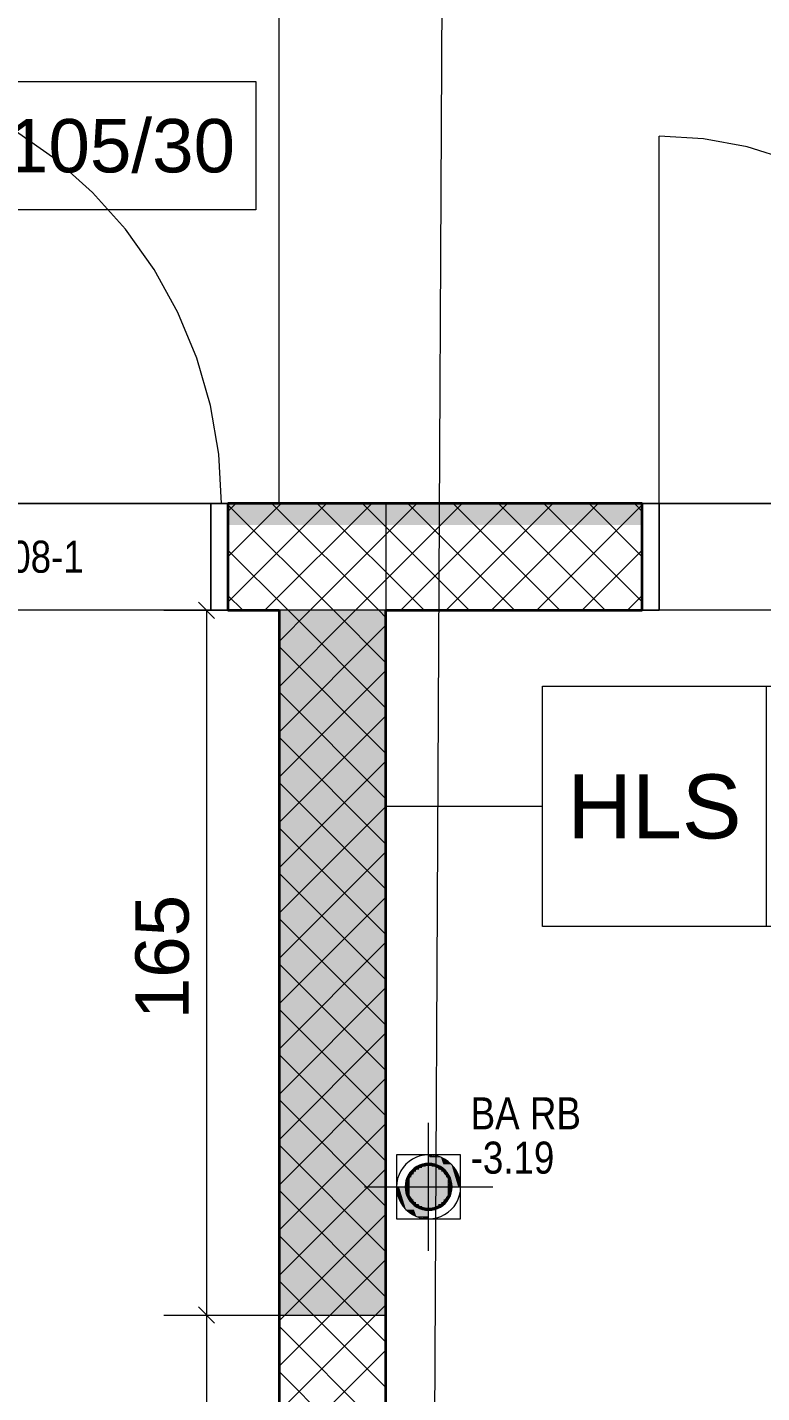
# Model space of a CAD drawing. Extents: x 885 to 2021, y 330 to 1122.
# Drawn here: x 1267.4 to 1301.8, y 592 to 655.9 of the extents above; entities that cross this region are included whole.
import ezdxf
from ezdxf.lldxf.tags import DXFTag

# ---------------------------------------------------------------- set-up
doc = ezdxf.new("R2010")
doc.units = 0
doc.layers.get('0').update_dxf_attribs({"lineweight": 18})
for name, color, linetype, lineweight in [('000 Kataster Abbruch', 7, 'Continuous', 25), ('010 Türen Neu', 7, 'Continuous', 25), ('015 Innenwände Bauteilschraffuren Neu', 7, 'Continuous', 25), ('015 Innenwände Neu', 7, 'Continuous', 25), ('030 Bodenaufbauten Neu', 7, 'Continuous', 25), ('035 Decken Neu', 7, 'Continuous', 25), ('080 Raum Innen Kontur Neu', 7, 'Continuous', 25), ('160 Beschriftungen Ausführung Neu', 7, 'Continuous', 25), ('260 Kennzeichnung Sichtbeton Neu', 7, 'Continuous', 25), ('320 Sanitär Neu', 7, 'Continuous', 25), ('321 Sanitär Bemassung Neu', 7, 'Continuous', 25)]:
    doc.layers.add(name, color=color, linetype=linetype, lineweight=lineweight)
for name, color, linetype, lineweight, true_color in [('A_Durchbruchbeschriftung', 7, 'Continuous', 18, 0x008080), ('A_Mass_Aussparungen', 7, 'Continuous', 18, 0x0080ff), ('A_Wanddurchbruch', 7, 'Continuous', 18, 0x008080)]:
    doc.layers.add(name, color=color, linetype=linetype, lineweight=lineweight, true_color=true_color)
doc.styles.get("Standard").update_dxf_attribs({"font": 'arial.ttf'})
tags = doc.linetypes.add('Strich 2_1mm', pattern=[0.003, 0.002, -0.001]).pattern_tags.tags
tags[6:7] = [DXFTag(74, 4), DXFTag(75, 0), DXFTag(340, '0'), DXFTag(46, 1.0), DXFTag(50, 0.0), DXFTag(44, 0.0), DXFTag(45, 0.0)]
tags[4:5] = [DXFTag(74, 4), DXFTag(75, 0), DXFTag(340, '0'), DXFTag(46, 1.0), DXFTag(50, 0.0), DXFTag(44, 0.0), DXFTag(45, 0.0)]
tags = doc.linetypes.add('Strichpunkt 1.5_0.75_0.75mm', pattern=[0.003, 0.0015, -0.00075, 0, -0.00075]).pattern_tags.tags
tags[10:11] = [DXFTag(74, 4), DXFTag(75, 0), DXFTag(340, '0'), DXFTag(46, 1.0), DXFTag(50, 0.0), DXFTag(44, 0.0), DXFTag(45, 0.0)]
tags[8:9] = [DXFTag(74, 4), DXFTag(75, 0), DXFTag(340, '0'), DXFTag(46, 1.0), DXFTag(50, 0.0), DXFTag(44, 0.0), DXFTag(45, 0.0)]
tags[6:7] = [DXFTag(74, 4), DXFTag(75, 0), DXFTag(340, '0'), DXFTag(46, 1.0), DXFTag(50, 0.0), DXFTag(44, 0.0), DXFTag(45, 0.0)]
tags[4:5] = [DXFTag(74, 4), DXFTag(75, 0), DXFTag(340, '0'), DXFTag(46, 1.0), DXFTag(50, 0.0), DXFTag(44, 0.0), DXFTag(45, 0.0)]
tags = doc.linetypes.add('Strichpunkt 3_1_1mm Achsen', pattern=[0.005, 0.003, -0.001, 0, -0.001]).pattern_tags.tags
tags[10:11] = [DXFTag(74, 4), DXFTag(75, 0), DXFTag(340, '0'), DXFTag(46, 1.0), DXFTag(50, 0.0), DXFTag(44, 0.0), DXFTag(45, 0.0)]
tags[8:9] = [DXFTag(74, 4), DXFTag(75, 0), DXFTag(340, '0'), DXFTag(46, 1.0), DXFTag(50, 0.0), DXFTag(44, 0.0), DXFTag(45, 0.0)]
tags[6:7] = [DXFTag(74, 4), DXFTag(75, 0), DXFTag(340, '0'), DXFTag(46, 1.0), DXFTag(50, 0.0), DXFTag(44, 0.0), DXFTag(45, 0.0)]
tags[4:5] = [DXFTag(74, 4), DXFTag(75, 0), DXFTag(340, '0'), DXFTag(46, 1.0), DXFTag(50, 0.0), DXFTag(44, 0.0), DXFTag(45, 0.0)]
tags = doc.linetypes.add('Unsichtbare Linie', pattern='A,0,[1,5773_032 -1.UG1.shx,S=10,R=0,X=0,Y=0],-10,0', length=10).pattern_tags.tags
tags[14:15] = [DXFTag(74, 4), DXFTag(75, 0), DXFTag(340, '0'), DXFTag(46, 1.0), DXFTag(50, 0.0), DXFTag(44, 0.0), DXFTag(45, 0.0)]
tags[12:13] = [DXFTag(74, 4), DXFTag(75, 0), DXFTag(340, '0'), DXFTag(46, 1.0), DXFTag(50, 0.0), DXFTag(44, 0.0), DXFTag(45, 0.0)]

# ---------------------------------------------------------------- blocks, each defined once
blk = doc.blocks.new('Referenz-A0T8DHYUAL', base_point=(896.585, 372.187))
at = {"layer": '000 Kataster Abbruch', "color": 0, "linetype": 'Strich 2_1mm', "lineweight": 13, "ltscale": 0.002197}
blk.add_line((1286.368, 569.731), (1287.433, 781.248), dxfattribs=at)
at = {"layer": '010 Türen Neu', "color": 0, "linetype": 'Continuous', "lineweight": 13, "ltscale": 0.0169}
for p, q in [((1268.722, 649.709), (1266.838, 651.045)), ((1299.052, 650.677), (1296.978, 650.803)), ((1301.095, 650.303), (1299.052, 650.677)), ((1303.078, 649.685), (1301.095, 650.303)), ((1270.445, 648.169), (1268.722, 649.709)), ((1271.984, 646.447), (1270.445, 648.169)), ((1273.321, 644.563), (1271.984, 646.447)), ((1274.438, 642.541), (1273.321, 644.563)), ((1275.322, 640.407), (1274.438, 642.541)), ((1275.962, 638.187), (1275.322, 640.407)), ((1276.349, 635.909), (1275.962, 638.187)), ((1276.478, 633.603), (1276.349, 635.909))]:
    blk.add_line(p, q, dxfattribs=at)
at = {"layer": '010 Türen Neu', "color": 0, "lineweight": 13}
for p, q in [((1296.978, 633.603), (1296.978, 650.803)), ((1275.978, 628.603), (1275.978, 633.603)), ((1275.978, 633.603), (1276.778, 633.603)), ((1276.778, 633.603), (1276.778, 628.603)), ((1296.178, 633.603), (1296.978, 633.603)), ((1296.178, 628.603), (1296.178, 633.603)), ((1296.978, 633.603), (1296.978, 628.603)), ((1276.778, 628.603), (1275.978, 628.603)), ((1322.578, 628.603), (1296.178, 628.603)), ((1296.978, 628.603), (1296.178, 628.603))]:
    blk.add_line(p, q, dxfattribs=at)
at = {"layer": '010 Türen Neu', "color": 0, "linetype": 'Strichpunkt 3_1_1mm Achsen', "lineweight": 13, "ltscale": 0.0169}
for p, q in [((1276.778, 633.603), (1255.578, 633.603)), ((1276.778, 628.603), (1255.578, 628.603))]:
    blk.add_line(p, q, dxfattribs=at)
at = {"layer": '010 Türen Neu', "color": 0, "lineweight": 35}
for p, q in [((1276.778, 633.603), (1276.778, 628.603)), ((1276.778, 633.603), (1276.778, 628.603)), ((1296.178, 628.603), (1296.178, 633.603)), ((1296.178, 628.603), (1296.178, 633.603))]:
    blk.add_line(p, q, dxfattribs=at)
at = {"layer": '010 Türen Neu', "color": 0, "linetype": 'Strichpunkt 1.5_0.75_0.75mm', "lineweight": 13, "ltscale": 0.0169}
blk.add_line((1322.578, 633.603), (1296.178, 633.603), dxfattribs=at)
at = {"layer": '015 Innenwände Bauteilschraffuren Neu', "color": 0, "linetype": 'Continuous', "lineweight": 0, "ltscale": 0.0169}
for p, q in [((1276.778, 633.232), (1277.149, 633.603)), ((1276.778, 631.111), (1279.27, 633.603)), ((1276.778, 628.99), (1281.392, 633.603)), ((1281.719, 628.603), (1276.778, 633.543)), ((1278.513, 628.603), (1283.513, 633.603)), ((1283.84, 628.603), (1278.84, 633.603)), ((1280.634, 628.603), (1285.634, 633.603)), ((1285.962, 628.603), (1280.962, 633.603)), ((1282.756, 628.603), (1287.756, 633.603)), ((1288.083, 628.603), (1283.083, 633.603)), ((1284.877, 628.603), (1289.877, 633.603)), ((1290.204, 628.603), (1285.204, 633.603)), ((1286.998, 628.603), (1291.998, 633.603)), ((1292.326, 628.603), (1287.326, 633.603)), ((1289.12, 628.603), (1294.12, 633.603)), ((1294.447, 628.603), (1289.447, 633.603)), ((1291.241, 628.603), (1296.178, 633.54)), ((1296.178, 628.993), (1291.568, 633.603)), ((1296.178, 631.114), (1293.69, 633.603)), ((1296.178, 633.235), (1295.811, 633.603)), ((1279.598, 628.603), (1276.778, 631.422)), ((1293.362, 628.603), (1296.178, 631.419)), ((1277.476, 628.603), (1276.778, 629.301)), ((1295.483, 628.603), (1296.178, 629.298)), ((1279.178, 627.147), (1280.634, 628.603)), ((1279.178, 625.026), (1282.756, 628.603)), ((1284.178, 624.022), (1279.598, 628.603)), ((1284.178, 626.143), (1281.719, 628.603)), ((1284.178, 628.265), (1283.84, 628.603)), ((1279.178, 622.904), (1284.178, 627.904)), ((1284.178, 621.901), (1279.178, 626.901)), ((1279.178, 620.783), (1284.178, 625.783)), ((1284.178, 619.779), (1279.178, 624.779)), ((1279.178, 618.662), (1284.178, 623.662)), ((1284.178, 617.658), (1279.178, 622.658)), ((1279.178, 616.54), (1284.178, 621.54)), ((1284.178, 615.537), (1279.178, 620.537)), ((1279.178, 614.419), (1284.178, 619.419)), ((1284.178, 613.415), (1279.178, 618.415)), ((1279.178, 612.298), (1284.178, 617.298)), ((1284.178, 611.294), (1279.178, 616.294)), ((1279.178, 610.176), (1284.178, 615.176)), ((1284.178, 609.173), (1279.178, 614.173)), ((1279.178, 608.055), (1284.178, 613.055)), ((1284.178, 607.051), (1279.178, 612.051)), ((1279.178, 605.934), (1284.178, 610.934)), ((1284.178, 604.93), (1279.178, 609.93)), ((1279.178, 603.812), (1284.178, 608.812)), ((1284.178, 602.809), (1279.178, 607.809)), ((1279.178, 601.691), (1284.178, 606.691)), ((1284.178, 600.688), (1279.178, 605.688)), ((1279.178, 599.57), (1284.178, 604.57)), ((1284.178, 598.566), (1279.178, 603.566)), ((1279.178, 597.448), (1284.178, 602.448)), ((1284.178, 596.445), (1279.178, 601.445)), ((1279.178, 595.327), (1284.178, 600.327)), ((1284.178, 594.324), (1279.178, 599.324)), ((1279.178, 593.206), (1284.178, 598.206)), ((1284.178, 592.202), (1279.178, 597.202)), ((1279.178, 591.084), (1284.178, 596.084)), ((1284.178, 590.081), (1279.178, 595.081)), ((1279.178, 588.963), (1284.178, 593.963)), ((1284.178, 587.96), (1279.178, 592.96))]:
    blk.add_line(p, q, dxfattribs=at)
at = {"layer": '015 Innenwände Neu', "color": 0, "lineweight": 35}
for p, q in [((1296.178, 633.603), (1276.778, 633.603)), ((1276.778, 633.603), (1276.778, 628.603)), ((1296.178, 628.603), (1296.178, 633.603)), ((1276.778, 628.603), (1279.178, 628.603)), ((1279.178, 628.603), (1279.178, 481.603)), ((1284.178, 628.603), (1296.178, 628.603)), ((1284.178, 481.603), (1284.178, 628.603))]:
    blk.add_line(p, q, dxfattribs=at)
at = {"layer": '030 Bodenaufbauten Neu', "color": 0, "linetype": 'Continuous', "lineweight": 13, "ltscale": 0.0169}
for p, q in [((1249.178, 633.603), (1296.978, 633.603)), ((1296.978, 633.603), (1382.378, 633.603))]:
    blk.add_line(p, q, dxfattribs=at)
at = {"layer": '030 Bodenaufbauten Neu', "color": 0, "linetype": 'Unsichtbare Linie', "lineweight": 13, "ltscale": 0.002197}
for p, q in [((1256.378, 633.603), (1275.978, 633.603)), ((1275.978, 633.603), (1275.978, 628.603)), ((1296.978, 628.603), (1296.978, 633.603)), ((1296.978, 633.603), (1321.778, 633.603)), ((1275.978, 628.603), (1279.178, 628.603)), ((1279.178, 628.603), (1279.178, 481.603)), ((1284.178, 481.603), (1284.178, 628.603)), ((1284.178, 628.603), (1296.978, 628.603))]:
    blk.add_line(p, q, dxfattribs=at)
at = {"layer": '035 Decken Neu', "color": 0, "linetype": 'Strichpunkt 3_1_1mm Achsen', "lineweight": 13, "ltscale": 0.002197}
for p, q in [((1279.178, 633.603), (1279.178, 684.603)), ((1382.378, 633.603), (1279.178, 633.603))]:
    blk.add_line(p, q, dxfattribs=at)
at = {"layer": '035 Decken Neu', "color": 0, "linetype": 'Strich 2_1mm', "lineweight": 13, "ltscale": 0.002197}
for p, q in [((1249.178, 633.603), (1284.178, 633.603)), ((1249.178, 633.603), (1284.178, 633.603)), ((1249.178, 633.603), (1284.178, 633.603)), ((1284.178, 633.603), (1284.178, 586.403)), ((1284.178, 633.603), (1284.178, 586.403)), ((1284.178, 633.603), (1284.178, 586.403))]:
    blk.add_line(p, q, dxfattribs=at)
at = {"layer": '080 Raum Innen Kontur Neu', "color": 0, "linetype": 'Continuous', "lineweight": 13, "ltscale": 0.0169}
for p, q in [((1249.178, 633.603), (1382.378, 633.603)), ((1279.178, 628.603), (1253.178, 628.603)), ((1279.178, 548.603), (1279.178, 628.603)), ((1284.178, 628.603), (1284.178, 481.603)), ((1382.378, 628.603), (1284.178, 628.603))]:
    blk.add_line(p, q, dxfattribs=at)
at = {"layer": '260 Kennzeichnung Sichtbeton Neu', "color": 0, "linetype": 'Continuous', "lineweight": 0, "ltscale": 0.0169}
for points in [[(1276.778, 632.603), (1296.154, 632.603), (1276.778, 633.603)], [(1296.154, 632.603), (1296.154, 633.603), (1276.778, 633.603)]]:
    blk.add_solid(points, dxfattribs=at)
at = {"layer": '320 Sanitär Neu', "color": 0, "lineweight": 13}
for p, q in [((1284.678, 603.103), (1284.678, 600.103)), ((1287.678, 603.103), (1284.678, 603.103)), ((1287.678, 600.103), (1287.678, 603.103)), ((1285.312, 602.103), (1285.199, 602.103)), ((1285.312, 601.103), (1285.199, 601.103)), ((1284.678, 600.103), (1287.678, 600.103))]:
    blk.add_line(p, q, dxfattribs=at)
at = {"layer": '320 Sanitär Neu', "color": 0, "linetype": 'Continuous', "lineweight": 13, "ltscale": 0.0169}
for p, q in [((1285.401, 602.381), (1285.306, 602.272)), ((1285.471, 602.31), (1285.385, 602.212)), ((1285.509, 602.475), (1285.401, 602.381)), ((1285.57, 602.396), (1285.471, 602.31)), ((1285.628, 602.555), (1285.509, 602.475)), ((1285.678, 602.469), (1285.57, 602.396)), ((1285.757, 602.619), (1285.628, 602.555)), ((1285.796, 602.527), (1285.678, 602.469)), ((1285.894, 602.665), (1285.757, 602.619)), ((1285.92, 602.569), (1285.796, 602.527)), ((1286.035, 602.693), (1285.894, 602.665)), ((1286.048, 602.594), (1285.92, 602.569)), ((1286.178, 602.703), (1286.035, 602.693)), ((1286.178, 602.603), (1286.048, 602.594)), ((1286.322, 602.693), (1286.178, 602.703)), ((1286.309, 602.594), (1286.178, 602.603)), ((1286.437, 602.569), (1286.309, 602.594)), ((1286.463, 602.665), (1286.322, 602.693)), ((1286.561, 602.527), (1286.437, 602.569)), ((1286.599, 602.619), (1286.463, 602.665)), ((1286.678, 602.469), (1286.561, 602.527)), ((1286.728, 602.555), (1286.599, 602.619)), ((1286.787, 602.396), (1286.678, 602.469)), ((1286.848, 602.475), (1286.728, 602.555)), ((1286.885, 602.31), (1286.787, 602.396)), ((1286.956, 602.381), (1286.848, 602.475)), ((1286.972, 602.212), (1286.885, 602.31)), ((1287.051, 602.272), (1286.956, 602.381)), ((1285.088, 601.746), (1285.078, 601.603)), ((1285.116, 601.887), (1285.088, 601.746)), ((1285.162, 602.024), (1285.116, 601.887)), ((1285.226, 602.153), (1285.162, 602.024)), ((1285.187, 601.733), (1285.178, 601.603)), ((1285.212, 601.862), (1285.187, 601.733)), ((1285.255, 601.985), (1285.212, 601.862)), ((1285.306, 602.272), (1285.226, 602.153)), ((1285.312, 602.103), (1285.255, 601.985)), ((1285.385, 602.212), (1285.312, 602.103)), ((1287.044, 602.103), (1286.972, 602.212)), ((1287.102, 601.985), (1287.044, 602.103)), ((1287.131, 602.153), (1287.051, 602.272)), ((1287.144, 601.862), (1287.102, 601.985)), ((1287.195, 602.024), (1287.131, 602.153)), ((1287.17, 601.733), (1287.144, 601.862)), ((1287.178, 601.603), (1287.17, 601.733)), ((1287.241, 601.887), (1287.195, 602.024)), ((1287.269, 601.746), (1287.241, 601.887)), ((1287.278, 601.603), (1287.269, 601.746)), ((1285.078, 601.603), (1285.088, 601.459)), ((1285.088, 601.459), (1285.116, 601.318)), ((1285.116, 601.318), (1285.162, 601.182)), ((1285.162, 601.182), (1285.226, 601.053)), ((1285.178, 601.603), (1285.187, 601.472)), ((1285.187, 601.472), (1285.212, 601.344)), ((1285.212, 601.344), (1285.255, 601.22)), ((1285.226, 601.053), (1285.306, 600.933)), ((1285.255, 601.22), (1285.312, 601.103)), ((1285.312, 601.103), (1285.385, 600.994)), ((1286.972, 600.994), (1287.044, 601.103)), ((1287.044, 601.103), (1287.102, 601.22)), ((1287.051, 600.933), (1287.131, 601.053)), ((1287.102, 601.22), (1287.144, 601.344)), ((1287.131, 601.053), (1287.195, 601.182)), ((1287.144, 601.344), (1287.17, 601.472)), ((1287.17, 601.472), (1287.178, 601.603)), ((1287.195, 601.182), (1287.241, 601.318)), ((1287.241, 601.318), (1287.269, 601.459)), ((1287.269, 601.459), (1287.278, 601.603)), ((1285.306, 600.933), (1285.401, 600.825)), ((1285.385, 600.994), (1285.471, 600.896)), ((1285.401, 600.825), (1285.509, 600.73)), ((1285.471, 600.896), (1285.57, 600.809)), ((1285.509, 600.73), (1285.628, 600.65)), ((1285.57, 600.809), (1285.678, 600.737)), ((1285.628, 600.65), (1285.757, 600.587)), ((1285.678, 600.737), (1285.796, 600.679)), ((1285.757, 600.587), (1285.894, 600.54)), ((1285.796, 600.679), (1285.92, 600.637)), ((1285.894, 600.54), (1286.035, 600.512)), ((1285.92, 600.637), (1286.048, 600.611)), ((1286.035, 600.512), (1286.178, 600.503)), ((1286.048, 600.611), (1286.178, 600.603)), ((1286.178, 600.603), (1286.309, 600.611)), ((1286.178, 600.503), (1286.322, 600.512)), ((1286.309, 600.611), (1286.437, 600.637)), ((1286.322, 600.512), (1286.463, 600.54)), ((1286.437, 600.637), (1286.561, 600.679)), ((1286.463, 600.54), (1286.599, 600.587)), ((1286.561, 600.679), (1286.678, 600.737)), ((1286.599, 600.587), (1286.728, 600.65)), ((1286.678, 600.737), (1286.787, 600.809)), ((1286.728, 600.65), (1286.848, 600.73)), ((1286.787, 600.809), (1286.885, 600.896)), ((1286.848, 600.73), (1286.956, 600.825)), ((1286.885, 600.896), (1286.972, 600.994)), ((1286.956, 600.825), (1287.051, 600.933))]:
    blk.add_line(p, q, dxfattribs=at)
at = {"layer": '320 Sanitär Neu', "color": 0, "linetype": 'Continuous', "lineweight": 0, "ltscale": 0.0169}
for points in [[(1285.369, 602.249), (1285.288, 602.249), (1285.369, 602.344)], [(1285.401, 602.344), (1285.369, 602.344), (1285.401, 602.381)], [(1285.401, 602.227), (1285.369, 602.227), (1285.369, 602.344)], [(1285.401, 602.227), (1285.401, 602.344), (1285.369, 602.344)], [(1285.471, 602.191), (1285.369, 602.191), (1285.471, 602.31)], [(1285.471, 602.381), (1285.401, 602.381), (1285.471, 602.441)], [(1285.471, 602.31), (1285.401, 602.31), (1285.401, 602.381)], [(1285.471, 602.31), (1285.471, 602.381), (1285.401, 602.381)], [(1285.401, 602.227), (1285.471, 602.31), (1285.401, 602.31)], [(1285.532, 602.441), (1285.471, 602.441), (1285.532, 602.493)], [(1285.532, 602.362), (1285.471, 602.362), (1285.471, 602.441)], [(1285.532, 602.362), (1285.532, 602.441), (1285.471, 602.441)], [(1285.591, 602.31), (1285.471, 602.31), (1285.591, 602.412)], [(1285.471, 602.31), (1285.532, 602.362), (1285.471, 602.362)], [(1285.583, 600.896), (1285.471, 600.896), (1285.471, 602.31)], [(1285.591, 600.794), (1285.591, 602.31), (1285.471, 602.31)], [(1285.591, 602.493), (1285.532, 602.493), (1285.591, 602.529)], [(1285.591, 602.412), (1285.532, 602.412), (1285.532, 602.493)], [(1285.591, 602.412), (1285.591, 602.493), (1285.532, 602.493)], [(1285.532, 602.362), (1285.591, 602.412), (1285.532, 602.412)], [(1285.679, 602.529), (1285.591, 602.529), (1285.679, 602.583)], [(1285.679, 602.466), (1285.591, 602.466), (1285.591, 602.529)], [(1285.679, 602.466), (1285.679, 602.529), (1285.591, 602.529)], [(1285.724, 602.412), (1285.591, 602.412), (1285.724, 602.494)], [(1285.591, 602.412), (1285.679, 602.466), (1285.591, 602.466)], [(1285.718, 600.794), (1285.591, 600.794), (1285.591, 602.412)], [(1285.724, 600.712), (1285.724, 602.412), (1285.591, 602.412)], [(1285.724, 602.583), (1285.679, 602.583), (1285.724, 602.602)], [(1285.724, 602.494), (1285.679, 602.494), (1285.679, 602.583)], [(1285.724, 602.494), (1285.724, 602.583), (1285.679, 602.583)], [(1285.679, 602.466), (1285.724, 602.494), (1285.679, 602.494)], [(1285.838, 602.602), (1285.724, 602.602), (1285.838, 602.649)], [(1285.838, 602.541), (1285.724, 602.541), (1285.724, 602.602)], [(1285.838, 602.541), (1285.838, 602.602), (1285.724, 602.602)], [(1285.869, 602.494), (1285.724, 602.494), (1285.869, 602.554)], [(1285.724, 602.494), (1285.838, 602.541), (1285.724, 602.541)], [(1285.865, 600.712), (1285.724, 600.712), (1285.724, 602.494)], [(1285.869, 600.652), (1285.869, 602.494), (1285.724, 602.494)], [(1285.869, 602.649), (1285.838, 602.649), (1285.869, 602.656)], [(1285.869, 602.554), (1285.838, 602.554), (1285.838, 602.649)], [(1285.869, 602.554), (1285.869, 602.649), (1285.838, 602.649)], [(1285.838, 602.541), (1285.869, 602.554), (1285.838, 602.554)], [(1286.006, 602.656), (1285.869, 602.656), (1286.006, 602.689)], [(1286.006, 602.587), (1285.869, 602.587), (1285.869, 602.656)], [(1286.006, 602.587), (1286.006, 602.656), (1285.869, 602.656)], [(1286.022, 602.554), (1285.869, 602.554), (1286.022, 602.59)], [(1285.869, 602.554), (1286.006, 602.587), (1285.869, 602.587)], [(1286.019, 600.652), (1285.869, 600.652), (1285.869, 602.554)], [(1286.022, 600.615), (1286.022, 602.554), (1285.869, 602.554)], [(1286.022, 602.689), (1286.006, 602.689), (1286.022, 602.69)], [(1286.022, 602.59), (1286.006, 602.59), (1286.006, 602.689)], [(1286.022, 602.59), (1286.022, 602.689), (1286.006, 602.689)], [(1286.006, 602.587), (1286.022, 602.59), (1286.006, 602.59)], [(1286.178, 602.69), (1286.022, 602.69), (1286.178, 602.703)], [(1286.178, 602.603), (1286.022, 602.603), (1286.022, 602.69)], [(1286.178, 602.603), (1286.178, 602.69), (1286.022, 602.69)], [(1286.022, 602.59), (1286.178, 602.603), (1286.022, 602.603)], [(1286.178, 602.59), (1286.022, 602.59), (1286.178, 602.603)], [(1286.177, 600.615), (1286.022, 600.615), (1286.022, 602.59)], [(1286.178, 600.603), (1286.178, 602.59), (1286.022, 602.59)], [(1286.318, 602.603), (1286.178, 602.603), (1286.178, 602.703)], [(1286.335, 602.69), (1286.196, 602.69), (1286.178, 602.703)], [(1286.335, 602.59), (1286.318, 602.603), (1286.178, 602.603)], [(1286.335, 600.615), (1286.178, 600.615), (1286.178, 602.603)], [(1286.335, 602.59), (1286.179, 602.59), (1286.178, 602.603)], [(1286.335, 600.615), (1286.335, 602.59), (1286.179, 602.59)], [(1286.335, 602.59), (1286.335, 602.69), (1286.196, 602.69)], [(1286.35, 602.59), (1286.335, 602.59), (1286.335, 602.69)], [(1286.35, 602.689), (1286.335, 602.689), (1286.335, 602.69)], [(1286.35, 602.587), (1286.35, 602.689), (1286.335, 602.689)], [(1286.35, 602.587), (1286.35, 602.59), (1286.335, 602.59)], [(1286.487, 600.652), (1286.335, 600.652), (1286.335, 602.59)], [(1286.487, 602.554), (1286.338, 602.554), (1286.335, 602.59)], [(1286.487, 600.652), (1286.487, 602.554), (1286.338, 602.554)], [(1286.454, 602.587), (1286.35, 602.587), (1286.35, 602.689)], [(1286.487, 602.656), (1286.384, 602.656), (1286.35, 602.689)], [(1286.487, 602.554), (1286.454, 602.587), (1286.35, 602.587)], [(1286.487, 602.554), (1286.487, 602.656), (1286.384, 602.656)], [(1286.515, 602.554), (1286.487, 602.554), (1286.487, 602.656)], [(1286.518, 602.649), (1286.489, 602.649), (1286.487, 602.656)], [(1286.518, 602.541), (1286.515, 602.554), (1286.487, 602.554)], [(1286.632, 600.712), (1286.487, 600.712), (1286.487, 602.554)], [(1286.632, 602.494), (1286.492, 602.494), (1286.487, 602.554)], [(1286.518, 602.541), (1286.518, 602.649), (1286.489, 602.649)], [(1286.632, 600.712), (1286.632, 602.494), (1286.492, 602.494)], [(1286.598, 602.541), (1286.518, 602.541), (1286.518, 602.649)], [(1286.632, 602.602), (1286.553, 602.602), (1286.518, 602.649)], [(1286.632, 602.494), (1286.598, 602.541), (1286.518, 602.541)], [(1286.632, 602.494), (1286.632, 602.602), (1286.553, 602.602)], [(1286.668, 602.494), (1286.632, 602.494), (1286.632, 602.602)], [(1286.678, 602.583), (1286.639, 602.583), (1286.632, 602.602)], [(1286.678, 602.466), (1286.668, 602.494), (1286.632, 602.494)], [(1286.766, 600.794), (1286.632, 600.794), (1286.632, 602.494)], [(1286.766, 602.412), (1286.639, 602.412), (1286.632, 602.494)], [(1286.678, 602.466), (1286.678, 602.583), (1286.639, 602.583)], [(1286.766, 600.794), (1286.766, 602.412), (1286.639, 602.412)], [(1286.738, 602.466), (1286.678, 602.466), (1286.678, 602.583)], [(1286.766, 602.529), (1286.706, 602.529), (1286.678, 602.583)], [(1286.766, 602.412), (1286.738, 602.466), (1286.678, 602.466)], [(1286.766, 602.412), (1286.766, 602.529), (1286.706, 602.529)], [(1286.807, 602.412), (1286.766, 602.412), (1286.766, 602.529)], [(1286.825, 602.493), (1286.779, 602.493), (1286.766, 602.529)], [(1286.825, 602.362), (1286.807, 602.412), (1286.766, 602.412)], [(1286.885, 600.896), (1286.766, 600.896), (1286.766, 602.412)], [(1286.885, 602.31), (1286.774, 602.31), (1286.766, 602.412)], [(1286.885, 600.896), (1286.885, 602.31), (1286.774, 602.31)], [(1286.825, 602.362), (1286.825, 602.493), (1286.779, 602.493)], [(1286.868, 602.362), (1286.825, 602.362), (1286.825, 602.493)], [(1286.885, 602.441), (1286.842, 602.441), (1286.825, 602.493)], [(1286.885, 602.31), (1286.868, 602.362), (1286.825, 602.362)], [(1286.885, 602.31), (1286.885, 602.441), (1286.842, 602.441)], [(1286.929, 602.31), (1286.885, 602.31), (1286.885, 602.441)], [(1286.956, 602.381), (1286.905, 602.381), (1286.885, 602.441)], [(1286.956, 602.227), (1286.929, 602.31), (1286.885, 602.31)], [(1286.987, 601.015), (1286.885, 601.015), (1286.885, 602.31)], [(1286.987, 602.191), (1286.895, 602.191), (1286.885, 602.31)], [(1286.956, 602.227), (1286.956, 602.381), (1286.905, 602.381)], [(1286.981, 602.227), (1286.956, 602.227), (1286.956, 602.381)], [(1286.987, 602.344), (1286.962, 602.344), (1286.956, 602.381)], [(1286.987, 602.191), (1286.987, 602.344), (1286.962, 602.344)], [(1287.031, 602.191), (1286.987, 602.191), (1286.987, 602.344)], [(1287.068, 602.249), (1287.014, 602.249), (1286.987, 602.344)], [(1285.092, 601.603), (1285.078, 601.603), (1285.092, 601.775)], [(1285.092, 601.603), (1285.078, 601.603), (1285.092, 601.775)], [(1285.132, 601.775), (1285.092, 601.775), (1285.132, 601.943)], [(1285.132, 601.775), (1285.092, 601.775), (1285.132, 601.943)], [(1285.119, 601.431), (1285.092, 601.431), (1285.092, 601.775)], [(1285.132, 601.263), (1285.132, 601.775), (1285.092, 601.775)], [(1285.119, 601.43), (1285.092, 601.43), (1285.092, 601.775)], [(1285.132, 601.262), (1285.132, 601.775), (1285.092, 601.775)], [(1285.181, 601.943), (1285.132, 601.943), (1285.181, 602.061)], [(1285.178, 601.943), (1285.132, 601.943), (1285.178, 602.054)], [(1285.172, 601.263), (1285.132, 601.263), (1285.132, 601.943)], [(1285.178, 601.151), (1285.178, 601.943), (1285.132, 601.943)], [(1285.174, 601.262), (1285.132, 601.262), (1285.132, 601.943)], [(1285.181, 601.678), (1285.181, 601.943), (1285.132, 601.943)], [(1285.181, 601.528), (1285.158, 601.528), (1285.132, 601.943)], [(1285.181, 601.678), (1285.164, 601.678), (1285.132, 601.943)], [(1285.181, 601.528), (1285.181, 601.678), (1285.164, 601.678)], [(1285.191, 602.054), (1285.178, 602.054), (1285.191, 602.084)], [(1285.191, 601.759), (1285.178, 601.759), (1285.178, 602.054)], [(1285.191, 601.759), (1285.191, 602.054), (1285.178, 602.054)], [(1285.178, 601.603), (1285.191, 601.759), (1285.178, 601.759)], [(1285.191, 601.603), (1285.178, 601.603), (1285.191, 601.759)], [(1285.199, 602.061), (1285.181, 602.061), (1285.199, 602.103)], [(1285.199, 601.793), (1285.181, 601.793), (1285.181, 602.061)], [(1285.199, 601.793), (1285.199, 602.061), (1285.181, 602.061)], [(1285.181, 601.678), (1285.199, 601.793), (1285.181, 601.793)], [(1285.198, 602.084), (1285.191, 602.084), (1285.198, 602.102)], [(1285.198, 601.791), (1285.191, 601.791), (1285.191, 602.084)], [(1285.198, 601.791), (1285.198, 602.084), (1285.191, 602.084)], [(1285.227, 601.759), (1285.191, 601.759), (1285.227, 601.912)], [(1285.191, 601.759), (1285.198, 601.791), (1285.191, 601.791)], [(1285.215, 601.446), (1285.191, 601.446), (1285.191, 601.759)], [(1285.227, 601.294), (1285.227, 601.759), (1285.191, 601.759)], [(1285.227, 602.102), (1285.198, 602.102), (1285.227, 602.15)], [(1285.227, 601.912), (1285.198, 601.912), (1285.198, 602.102)], [(1285.227, 601.912), (1285.227, 602.102), (1285.198, 602.102)], [(1285.198, 601.791), (1285.227, 601.912), (1285.198, 601.912)], [(1285.203, 601.825), (1285.199, 601.825), (1285.199, 602.103)], [(1285.203, 601.825), (1285.203, 602.103), (1285.199, 602.103)], [(1285.199, 601.793), (1285.203, 601.825), (1285.199, 601.825)], [(1285.248, 601.968), (1285.203, 601.968), (1285.203, 602.103)], [(1285.248, 601.968), (1285.248, 602.103), (1285.203, 602.103)], [(1285.203, 601.825), (1285.248, 601.968), (1285.203, 601.968)], [(1285.287, 602.15), (1285.227, 602.15), (1285.287, 602.248)], [(1285.287, 602.057), (1285.227, 602.057), (1285.227, 602.15)], [(1285.287, 602.057), (1285.287, 602.15), (1285.227, 602.15)], [(1285.227, 601.912), (1285.287, 602.057), (1285.227, 602.057)], [(1285.287, 601.912), (1285.227, 601.912), (1285.287, 602.057)], [(1285.276, 601.294), (1285.227, 601.294), (1285.227, 601.912)], [(1285.287, 601.149), (1285.287, 601.912), (1285.227, 601.912)], [(1285.248, 601.968), (1285.312, 602.103), (1285.248, 602.103)], [(1285.288, 602.248), (1285.287, 602.248), (1285.288, 602.249)], [(1285.288, 602.059), (1285.287, 602.059), (1285.287, 602.248)], [(1285.288, 602.059), (1285.288, 602.248), (1285.287, 602.248)], [(1285.369, 602.057), (1285.287, 602.057), (1285.369, 602.191)], [(1285.287, 602.057), (1285.288, 602.059), (1285.287, 602.059)], [(1285.359, 601.149), (1285.287, 601.149), (1285.287, 602.057)], [(1285.369, 601.015), (1285.369, 602.057), (1285.287, 602.057)], [(1285.369, 602.191), (1285.288, 602.191), (1285.288, 602.249)], [(1285.369, 602.191), (1285.369, 602.249), (1285.288, 602.249)], [(1285.288, 602.059), (1285.369, 602.191), (1285.288, 602.191)], [(1285.369, 602.191), (1285.401, 602.227), (1285.369, 602.227)], [(1285.462, 601.015), (1285.369, 601.015), (1285.369, 602.191)], [(1285.471, 600.896), (1285.471, 602.191), (1285.369, 602.191)], [(1286.987, 601.015), (1286.987, 602.191), (1286.895, 602.191)], [(1286.987, 602.191), (1286.981, 602.227), (1286.956, 602.227)], [(1287.068, 602.059), (1287.031, 602.191), (1286.987, 602.191)], [(1287.069, 601.149), (1286.987, 601.149), (1286.987, 602.191)], [(1287.069, 602.057), (1286.998, 602.057), (1286.987, 602.191)], [(1287.069, 601.149), (1287.069, 602.057), (1286.998, 602.057)], [(1287.068, 602.059), (1287.068, 602.249), (1287.014, 602.249)], [(1287.069, 602.059), (1287.068, 602.059), (1287.068, 602.249)], [(1287.069, 602.248), (1287.068, 602.248), (1287.068, 602.249)], [(1287.069, 602.057), (1287.069, 602.248), (1287.068, 602.248)], [(1287.069, 602.057), (1287.069, 602.059), (1287.068, 602.059)], [(1287.104, 602.057), (1287.069, 602.057), (1287.069, 602.248)], [(1287.129, 602.15), (1287.087, 602.15), (1287.069, 602.248)], [(1287.129, 601.912), (1287.104, 602.057), (1287.069, 602.057)], [(1287.129, 601.294), (1287.069, 601.294), (1287.069, 602.057)], [(1287.129, 601.912), (1287.081, 601.912), (1287.069, 602.057)], [(1287.129, 601.294), (1287.129, 601.912), (1287.081, 601.912)], [(1287.129, 601.912), (1287.129, 602.15), (1287.087, 602.15)], [(1287.149, 601.912), (1287.129, 601.912), (1287.129, 602.15)], [(1287.158, 602.102), (1287.133, 602.102), (1287.129, 602.15)], [(1287.158, 601.791), (1287.149, 601.912), (1287.129, 601.912)], [(1287.166, 601.446), (1287.129, 601.446), (1287.129, 601.912)], [(1287.166, 601.759), (1287.141, 601.759), (1287.129, 601.912)], [(1287.158, 601.791), (1287.158, 602.102), (1287.133, 602.102)], [(1287.166, 601.446), (1287.166, 601.759), (1287.141, 601.759)], [(1287.165, 601.791), (1287.158, 601.791), (1287.158, 602.102)], [(1287.166, 602.084), (1287.159, 602.084), (1287.158, 602.102)], [(1287.166, 601.759), (1287.165, 601.791), (1287.158, 601.791)], [(1287.166, 601.759), (1287.166, 602.084), (1287.159, 602.084)], [(1287.174, 601.759), (1287.166, 601.759), (1287.166, 602.084)], [(1287.178, 602.054), (1287.167, 602.054), (1287.166, 602.084)], [(1287.178, 601.603), (1287.174, 601.759), (1287.166, 601.759)], [(1287.178, 601.603), (1287.166, 601.603), (1287.166, 601.759)], [(1287.178, 601.603), (1287.178, 602.054), (1287.167, 602.054)], [(1287.225, 601.263), (1287.178, 601.263), (1287.178, 602.054)], [(1287.225, 601.943), (1287.185, 601.943), (1287.178, 602.054)], [(1287.225, 601.263), (1287.225, 601.943), (1287.185, 601.943)], [(1287.265, 601.431), (1287.225, 601.431), (1287.225, 601.943)], [(1287.265, 601.775), (1287.238, 601.775), (1287.225, 601.943)], [(1287.265, 601.431), (1287.265, 601.775), (1287.238, 601.775)], [(1287.278, 601.603), (1287.265, 601.603), (1287.265, 601.775)], [(1285.092, 601.431), (1285.092, 601.603), (1285.078, 601.603)], [(1285.092, 601.43), (1285.092, 601.603), (1285.078, 601.603)], [(1285.132, 601.263), (1285.119, 601.431), (1285.092, 601.431)], [(1285.132, 601.262), (1285.119, 601.43), (1285.092, 601.43)], [(1285.178, 601.151), (1285.172, 601.263), (1285.132, 601.263)], [(1285.181, 601.145), (1285.174, 601.262), (1285.132, 601.262)], [(1285.181, 601.145), (1285.181, 601.528), (1285.158, 601.528)], [(1285.19, 601.151), (1285.178, 601.151), (1285.178, 601.603)], [(1285.191, 601.446), (1285.182, 601.446), (1285.178, 601.603)], [(1285.191, 601.446), (1285.191, 601.603), (1285.178, 601.603)], [(1285.191, 601.122), (1285.19, 601.151), (1285.178, 601.151)], [(1285.197, 601.145), (1285.181, 601.145), (1285.181, 601.528)], [(1285.199, 601.413), (1285.186, 601.413), (1285.181, 601.528)], [(1285.199, 601.103), (1285.197, 601.145), (1285.181, 601.145)], [(1285.191, 601.122), (1285.191, 601.446), (1285.182, 601.446)], [(1285.199, 601.103), (1285.199, 601.413), (1285.186, 601.413)], [(1285.198, 601.122), (1285.191, 601.122), (1285.191, 601.446)], [(1285.198, 601.415), (1285.191, 601.415), (1285.191, 601.446)], [(1285.227, 601.294), (1285.215, 601.446), (1285.191, 601.446)], [(1285.198, 601.103), (1285.198, 601.415), (1285.191, 601.415)], [(1285.198, 601.103), (1285.198, 601.122), (1285.191, 601.122)], [(1285.223, 601.103), (1285.198, 601.103), (1285.198, 601.415)], [(1285.227, 601.294), (1285.208, 601.294), (1285.198, 601.415)], [(1285.227, 601.056), (1285.223, 601.103), (1285.198, 601.103)], [(1285.199, 601.103), (1285.203, 601.103), (1285.199, 601.413)], [(1285.203, 601.38), (1285.199, 601.38), (1285.199, 601.413)], [(1285.203, 601.103), (1285.203, 601.38), (1285.199, 601.38)], [(1285.203, 601.103), (1285.248, 601.103), (1285.203, 601.38)], [(1285.248, 601.237), (1285.226, 601.237), (1285.203, 601.38)], [(1285.227, 601.056), (1285.227, 601.294), (1285.208, 601.294)], [(1285.248, 601.103), (1285.248, 601.237), (1285.226, 601.237)], [(1285.27, 601.056), (1285.227, 601.056), (1285.227, 601.294)], [(1285.287, 601.149), (1285.253, 601.149), (1285.227, 601.294)], [(1285.287, 601.149), (1285.276, 601.294), (1285.227, 601.294)], [(1285.287, 600.958), (1285.27, 601.056), (1285.227, 601.056)], [(1285.248, 601.103), (1285.312, 601.103), (1285.248, 601.237)], [(1285.287, 600.958), (1285.287, 601.149), (1285.253, 601.149)], [(1285.288, 600.958), (1285.287, 600.958), (1285.287, 601.149)], [(1285.288, 601.147), (1285.287, 601.147), (1285.287, 601.149)], [(1285.369, 601.015), (1285.359, 601.149), (1285.287, 601.149)], [(1285.288, 600.956), (1285.288, 601.147), (1285.287, 601.147)], [(1285.343, 600.956), (1285.288, 600.956), (1285.288, 601.147)], [(1285.369, 601.015), (1285.326, 601.015), (1285.288, 601.147)], [(1285.369, 600.861), (1285.369, 601.015), (1285.326, 601.015)], [(1285.395, 600.861), (1285.369, 600.861), (1285.369, 601.015)], [(1285.401, 600.978), (1285.375, 600.978), (1285.369, 601.015)], [(1285.471, 600.896), (1285.462, 601.015), (1285.369, 601.015)], [(1286.885, 600.896), (1286.987, 601.015), (1286.885, 601.015)], [(1286.987, 600.978), (1286.956, 600.978), (1286.987, 601.015)], [(1286.987, 601.015), (1287.069, 601.149), (1286.987, 601.149)], [(1287.068, 601.015), (1286.987, 601.015), (1287.068, 601.147)], [(1287.068, 600.956), (1286.987, 600.956), (1286.987, 601.015)], [(1287.068, 600.956), (1287.068, 601.015), (1286.987, 601.015)], [(1287.069, 601.147), (1287.068, 601.147), (1287.069, 601.149)], [(1287.069, 600.958), (1287.068, 600.958), (1287.068, 601.147)], [(1287.069, 600.958), (1287.069, 601.147), (1287.068, 601.147)], [(1287.129, 601.149), (1287.069, 601.149), (1287.129, 601.294)], [(1287.069, 601.149), (1287.129, 601.294), (1287.069, 601.294)], [(1287.129, 601.056), (1287.069, 601.056), (1287.069, 601.149)], [(1287.129, 601.056), (1287.129, 601.149), (1287.069, 601.149)], [(1287.069, 600.958), (1287.129, 601.056), (1287.069, 601.056)], [(1287.129, 601.294), (1287.166, 601.446), (1287.129, 601.446)], [(1287.158, 601.294), (1287.129, 601.294), (1287.158, 601.415)], [(1287.158, 601.103), (1287.129, 601.103), (1287.129, 601.294)], [(1287.158, 601.103), (1287.158, 601.294), (1287.129, 601.294)], [(1287.129, 601.056), (1287.158, 601.103), (1287.129, 601.103)], [(1287.166, 601.415), (1287.158, 601.415), (1287.166, 601.446)], [(1287.166, 601.122), (1287.158, 601.122), (1287.158, 601.415)], [(1287.166, 601.122), (1287.166, 601.415), (1287.158, 601.415)], [(1287.158, 601.103), (1287.166, 601.122), (1287.158, 601.122)], [(1287.178, 601.446), (1287.166, 601.446), (1287.178, 601.603)], [(1287.166, 601.446), (1287.178, 601.603), (1287.166, 601.603)], [(1287.178, 601.151), (1287.166, 601.151), (1287.166, 601.446)], [(1287.178, 601.151), (1287.178, 601.446), (1287.166, 601.446)], [(1287.166, 601.122), (1287.178, 601.151), (1287.166, 601.151)], [(1287.178, 601.151), (1287.225, 601.263), (1287.178, 601.263)], [(1287.225, 601.263), (1287.265, 601.431), (1287.225, 601.431)], [(1287.265, 601.431), (1287.278, 601.603), (1287.265, 601.603)], [(1285.288, 600.956), (1285.288, 600.958), (1285.287, 600.958)], [(1285.369, 600.861), (1285.343, 600.956), (1285.288, 600.956)], [(1285.401, 600.825), (1285.395, 600.861), (1285.369, 600.861)], [(1285.401, 600.825), (1285.401, 600.978), (1285.375, 600.978)], [(1285.451, 600.825), (1285.401, 600.825), (1285.401, 600.978)], [(1285.471, 600.896), (1285.428, 600.896), (1285.401, 600.978)], [(1285.471, 600.765), (1285.451, 600.825), (1285.401, 600.825)], [(1285.471, 600.765), (1285.471, 600.896), (1285.428, 600.896)], [(1285.515, 600.765), (1285.471, 600.765), (1285.471, 600.896)], [(1285.532, 600.844), (1285.488, 600.844), (1285.471, 600.896)], [(1285.591, 600.794), (1285.583, 600.896), (1285.471, 600.896)], [(1285.532, 600.713), (1285.515, 600.765), (1285.471, 600.765)], [(1285.532, 600.713), (1285.532, 600.844), (1285.488, 600.844)], [(1285.578, 600.713), (1285.532, 600.713), (1285.532, 600.844)], [(1285.591, 600.794), (1285.549, 600.794), (1285.532, 600.844)], [(1285.591, 600.677), (1285.578, 600.713), (1285.532, 600.713)], [(1285.591, 600.677), (1285.591, 600.794), (1285.549, 600.794)], [(1285.651, 600.677), (1285.591, 600.677), (1285.591, 600.794)], [(1285.679, 600.74), (1285.619, 600.74), (1285.591, 600.794)], [(1285.724, 600.712), (1285.718, 600.794), (1285.591, 600.794)], [(1285.679, 600.623), (1285.651, 600.677), (1285.591, 600.677)], [(1285.679, 600.623), (1285.679, 600.74), (1285.619, 600.74)], [(1285.718, 600.623), (1285.679, 600.623), (1285.679, 600.74)], [(1285.724, 600.712), (1285.688, 600.712), (1285.679, 600.74)], [(1285.724, 600.604), (1285.718, 600.623), (1285.679, 600.623)], [(1285.724, 600.604), (1285.724, 600.712), (1285.688, 600.712)], [(1285.804, 600.604), (1285.724, 600.604), (1285.724, 600.712)], [(1285.838, 600.665), (1285.759, 600.665), (1285.724, 600.712)], [(1285.869, 600.652), (1285.865, 600.712), (1285.724, 600.712)], [(1285.838, 600.557), (1285.804, 600.604), (1285.724, 600.604)], [(1285.838, 600.557), (1285.838, 600.665), (1285.759, 600.665)], [(1285.867, 600.557), (1285.838, 600.557), (1285.838, 600.665)], [(1285.869, 600.652), (1285.842, 600.652), (1285.838, 600.665)], [(1285.869, 600.549), (1285.867, 600.557), (1285.838, 600.557)], [(1285.869, 600.549), (1285.869, 600.652), (1285.842, 600.652)], [(1285.973, 600.549), (1285.869, 600.549), (1285.869, 600.652)], [(1286.006, 600.619), (1285.903, 600.619), (1285.869, 600.652)], [(1286.022, 600.615), (1286.019, 600.652), (1285.869, 600.652)], [(1286.006, 600.516), (1285.973, 600.549), (1285.869, 600.549)], [(1286.006, 600.516), (1286.006, 600.619), (1285.903, 600.619)], [(1286.022, 600.516), (1286.006, 600.516), (1286.006, 600.619)], [(1286.022, 600.615), (1286.007, 600.615), (1286.006, 600.619)], [(1286.022, 600.515), (1286.022, 600.516), (1286.006, 600.516)], [(1286.022, 600.515), (1286.022, 600.615), (1286.007, 600.615)], [(1286.161, 600.515), (1286.022, 600.515), (1286.022, 600.615)], [(1286.178, 600.603), (1286.039, 600.603), (1286.022, 600.615)], [(1286.178, 600.603), (1286.177, 600.615), (1286.022, 600.615)], [(1286.178, 600.503), (1286.161, 600.515), (1286.022, 600.515)], [(1286.178, 600.503), (1286.178, 600.603), (1286.039, 600.603)], [(1286.335, 600.603), (1286.178, 600.603), (1286.335, 600.615)], [(1286.178, 600.603), (1286.335, 600.615), (1286.178, 600.615)], [(1286.335, 600.515), (1286.178, 600.515), (1286.178, 600.603)], [(1286.335, 600.515), (1286.335, 600.603), (1286.178, 600.603)], [(1286.178, 600.503), (1286.335, 600.515), (1286.178, 600.515)], [(1286.335, 600.615), (1286.487, 600.652), (1286.335, 600.652)], [(1286.35, 600.615), (1286.335, 600.615), (1286.35, 600.619)], [(1286.35, 600.516), (1286.335, 600.516), (1286.335, 600.615)], [(1286.35, 600.516), (1286.35, 600.615), (1286.335, 600.615)], [(1286.335, 600.515), (1286.35, 600.516), (1286.335, 600.516)], [(1286.487, 600.619), (1286.35, 600.619), (1286.487, 600.652)], [(1286.487, 600.549), (1286.35, 600.549), (1286.35, 600.619)], [(1286.487, 600.549), (1286.487, 600.619), (1286.35, 600.619)], [(1286.35, 600.516), (1286.487, 600.549), (1286.35, 600.549)], [(1286.487, 600.652), (1286.632, 600.712), (1286.487, 600.712)], [(1286.518, 600.652), (1286.487, 600.652), (1286.518, 600.665)], [(1286.518, 600.557), (1286.487, 600.557), (1286.487, 600.652)], [(1286.518, 600.557), (1286.518, 600.652), (1286.487, 600.652)], [(1286.487, 600.549), (1286.518, 600.557), (1286.487, 600.557)], [(1286.632, 600.665), (1286.518, 600.665), (1286.632, 600.712)], [(1286.632, 600.604), (1286.518, 600.604), (1286.518, 600.665)], [(1286.632, 600.604), (1286.632, 600.665), (1286.518, 600.665)], [(1286.518, 600.557), (1286.632, 600.604), (1286.518, 600.604)], [(1286.632, 600.712), (1286.766, 600.794), (1286.632, 600.794)], [(1286.678, 600.712), (1286.632, 600.712), (1286.678, 600.74)], [(1286.678, 600.623), (1286.632, 600.623), (1286.632, 600.712)], [(1286.678, 600.623), (1286.678, 600.712), (1286.632, 600.712)], [(1286.632, 600.604), (1286.678, 600.623), (1286.632, 600.623)], [(1286.766, 600.74), (1286.678, 600.74), (1286.766, 600.794)], [(1286.766, 600.677), (1286.678, 600.677), (1286.678, 600.74)], [(1286.766, 600.677), (1286.766, 600.74), (1286.678, 600.74)], [(1286.678, 600.623), (1286.766, 600.677), (1286.678, 600.677)], [(1286.766, 600.794), (1286.885, 600.896), (1286.766, 600.896)], [(1286.825, 600.794), (1286.766, 600.794), (1286.825, 600.844)], [(1286.825, 600.713), (1286.766, 600.713), (1286.766, 600.794)], [(1286.825, 600.713), (1286.825, 600.794), (1286.766, 600.794)], [(1286.766, 600.677), (1286.825, 600.713), (1286.766, 600.713)], [(1286.885, 600.844), (1286.825, 600.844), (1286.885, 600.896)], [(1286.885, 600.765), (1286.825, 600.765), (1286.825, 600.844)], [(1286.885, 600.765), (1286.885, 600.844), (1286.825, 600.844)], [(1286.825, 600.713), (1286.885, 600.765), (1286.825, 600.765)], [(1286.956, 600.896), (1286.885, 600.896), (1286.956, 600.978)], [(1286.956, 600.825), (1286.885, 600.825), (1286.885, 600.896)], [(1286.956, 600.825), (1286.956, 600.896), (1286.885, 600.896)], [(1286.885, 600.765), (1286.956, 600.825), (1286.885, 600.825)], [(1286.987, 600.861), (1286.956, 600.861), (1286.956, 600.978)], [(1286.987, 600.861), (1286.987, 600.978), (1286.956, 600.978)], [(1286.956, 600.825), (1286.987, 600.861), (1286.956, 600.861)], [(1286.987, 600.861), (1287.068, 600.956), (1286.987, 600.956)], [(1287.068, 600.956), (1287.069, 600.958), (1287.068, 600.958)]]:
    blk.add_solid(points, dxfattribs=at)
at = {"layer": '321 Sanitär Bemassung Neu', "color": 0, "lineweight": 13}
for p, q in [((1286.178, 598.603), (1286.178, 604.603)), ((1283.178, 601.603), (1289.178, 601.603))]:
    blk.add_line(p, q, dxfattribs=at)
at = {"layer": '321 Sanitär Bemassung Neu', "color": 0, "linetype": 'Continuous', "lineweight": 13, "ltscale": 0.0169}
for p, q in [((1285.604, 602.989), (1285.428, 602.902)), ((1285.79, 603.052), (1285.604, 602.989)), ((1285.983, 603.09), (1285.79, 603.052)), ((1286.178, 603.103), (1285.983, 603.09)), ((1286.374, 603.09), (1286.178, 603.103)), ((1286.567, 603.052), (1286.374, 603.09)), ((1286.752, 602.989), (1286.567, 603.052)), ((1286.928, 602.902), (1286.752, 602.989)), ((1284.879, 602.353), (1284.793, 602.177)), ((1284.988, 602.516), (1284.879, 602.353)), ((1285.118, 602.663), (1284.988, 602.516)), ((1285.265, 602.793), (1285.118, 602.663)), ((1285.428, 602.902), (1285.265, 602.793)), ((1287.092, 602.793), (1286.928, 602.902)), ((1287.239, 602.663), (1287.092, 602.793)), ((1287.368, 602.516), (1287.239, 602.663)), ((1287.477, 602.353), (1287.368, 602.516)), ((1287.564, 602.177), (1287.477, 602.353)), ((1284.691, 601.799), (1284.678, 601.603)), ((1284.729, 601.991), (1284.691, 601.799)), ((1284.793, 602.177), (1284.729, 601.991)), ((1287.627, 601.991), (1287.564, 602.177)), ((1287.666, 601.799), (1287.627, 601.991)), ((1287.678, 601.603), (1287.666, 601.799)), ((1284.678, 601.603), (1284.691, 601.407)), ((1284.691, 601.407), (1284.729, 601.215)), ((1284.729, 601.215), (1284.793, 601.029)), ((1284.793, 601.029), (1284.879, 600.853)), ((1287.477, 600.853), (1287.564, 601.029)), ((1287.564, 601.029), (1287.627, 601.215)), ((1287.627, 601.215), (1287.666, 601.407)), ((1287.666, 601.407), (1287.678, 601.603)), ((1284.879, 600.853), (1284.988, 600.69)), ((1284.988, 600.69), (1285.118, 600.542)), ((1285.118, 600.542), (1285.265, 600.413)), ((1285.265, 600.413), (1285.428, 600.304)), ((1286.928, 600.304), (1287.092, 600.413)), ((1287.092, 600.413), (1287.239, 600.542)), ((1287.239, 600.542), (1287.368, 600.69)), ((1287.368, 600.69), (1287.477, 600.853)), ((1285.428, 600.304), (1285.604, 600.217)), ((1285.604, 600.217), (1285.79, 600.154)), ((1285.79, 600.154), (1285.983, 600.116)), ((1285.983, 600.116), (1286.178, 600.103)), ((1286.178, 600.103), (1286.374, 600.116)), ((1286.374, 600.116), (1286.567, 600.154)), ((1286.567, 600.154), (1286.752, 600.217)), ((1286.752, 600.217), (1286.928, 600.304))]:
    blk.add_line(p, q, dxfattribs=at)
at = {"layer": '321 Sanitär Bemassung Neu', "color": 0, "linetype": 'Continuous', "lineweight": 0, "ltscale": 0.0169}
for points in [[(1286.178, 601.603), (1286.752, 601.603), (1286.178, 603.103)], [(1286.752, 602.989), (1286.222, 602.989), (1286.178, 603.103)], [(1286.752, 601.603), (1286.752, 602.989), (1286.222, 602.989)], [(1286.752, 601.603), (1287.239, 601.603), (1286.752, 602.989)], [(1287.239, 602.663), (1286.867, 602.663), (1286.752, 602.989)], [(1287.239, 601.603), (1287.239, 602.663), (1286.867, 602.663)], [(1287.239, 601.603), (1287.564, 601.603), (1287.239, 602.663)], [(1287.564, 602.177), (1287.388, 602.177), (1287.239, 602.663)], [(1287.564, 601.603), (1287.564, 602.177), (1287.388, 602.177)], [(1287.564, 601.603), (1287.678, 601.603), (1287.564, 602.177)], [(1284.793, 601.029), (1284.793, 601.603), (1284.678, 601.603)], [(1284.969, 601.029), (1284.793, 601.029), (1284.793, 601.603)], [(1285.118, 600.542), (1285.118, 601.603), (1284.793, 601.603)], [(1285.118, 600.542), (1284.969, 601.029), (1284.793, 601.029)], [(1285.49, 600.542), (1285.118, 600.542), (1285.118, 601.603)], [(1285.604, 600.217), (1285.604, 601.603), (1285.118, 601.603)], [(1286.135, 600.217), (1285.604, 600.217), (1285.604, 601.603)], [(1286.178, 600.103), (1286.178, 601.603), (1285.604, 601.603)], [(1285.604, 600.217), (1285.49, 600.542), (1285.118, 600.542)], [(1286.178, 600.103), (1286.135, 600.217), (1285.604, 600.217)]]:
    blk.add_solid(points, dxfattribs=at)
at = {"layer": '160 Beschriftungen Ausführung Neu', "color": 0, "linetype": 'Continuous', "lineweight": 13, "ltscale": 0.0169, "insert": (1263.152, 631.863), "char_height": 1.5, "attachment_point": 1}
blk.add_mtext('{\\fArial Narrow;-1.0.08-1}', dxfattribs=at)
at = {"layer": '321 Sanitär Bemassung Neu', "color": 0, "linetype": 'Continuous', "lineweight": 13, "ltscale": 0.002197, "char_height": 1.5, "attachment_point": 1}
for s, insert in [('{\\fArial Narrow;BA}', (1288.148, 605.796)), ('{\\fArial Narrow;RB}', (1290.923, 605.796)), ('{\\fArial Narrow;-3.19}', (1288.148, 603.723))]:
    blk.add_mtext(s, dxfattribs=dict(at, insert=insert))
blk = doc.blocks.new('Durchbruch beschriften-A0T8DHZ6AL', base_point=(1244.178, 647.358))
at = {"color": 0, "linetype": 'ByBlock', "lineweight": -2, "ltscale": 0.18}
for p, q in [((1251.304, 647.358), (1251.304, 653.358)), ((1251.304, 653.358), (1278.083, 653.358)), ((1259.451, 647.358), (1259.451, 653.358)), ((1278.083, 653.358), (1278.083, 647.358)), ((1251.304, 650.358), (1244.178, 650.358)), ((1278.083, 647.358), (1251.304, 647.358))]:
    blk.add_line(p, q, dxfattribs=at)
at = {"color": 1, "linetype": 'ByBlock', "lineweight": -2, "ltscale": 0.18, "true_color": 0xff0000, "insert": (1252.467, 651.858), "char_height": 3, "attachment_point": 1}
blk.add_mtext('{\\fArial;H}', dxfattribs=at)
at = {"color": 3, "linetype": 'ByBlock', "lineweight": -2, "ltscale": 0.18, "true_color": 0x00ff00, "insert": (1255.493, 651.858), "char_height": 3, "attachment_point": 1}
blk.add_mtext('{\\fArial;S}', dxfattribs=at)
at = {"color": 0, "linetype": 'ByBlock', "lineweight": -2, "ltscale": 0.18, "insert": (1259.451, 651.608), "char_height": 2.5, "attachment_point": 1}
blk.add_mtext('{\\fArial; DD 105/30 }', dxfattribs=at)
blk = doc.blocks.new('Wanddurchbruch-A0T8DHZGAL', base_point=(1279.178, 595.603))
at = {"color": 0, "linetype": 'ByBlock', "lineweight": -2, "ltscale": 0.18}
for p, q in [((1284.178, 628.603), (1279.178, 628.603)), ((1279.178, 628.603), (1279.178, 595.603)), ((1284.178, 595.603), (1284.178, 628.603)), ((1279.178, 595.603), (1284.178, 595.603))]:
    blk.add_line(p, q, dxfattribs=at)
at = {"color": 30, "linetype": 'ByBlock', "lineweight": -2, "ltscale": 0.18, "true_color": 0xe18000}
blk.add_solid([(1279.178, 628.603), (1284.178, 628.603), (1279.178, 595.603), (1284.178, 595.603)], dxfattribs=at)
blk = doc.blocks.new('Durchbruch beschriften-A0T8DHZIAL', base_point=(1284.178, 613.794))
at = {"color": 0, "linetype": 'ByBlock', "lineweight": -2, "ltscale": 0.18}
for p, q in [((1291.514, 613.794), (1291.514, 625.044)), ((1291.514, 625.044), (1334.687, 625.044)), ((1301.991, 613.794), (1301.991, 625.044)), ((1334.687, 625.044), (1334.687, 613.794)), ((1291.514, 619.419), (1284.178, 619.419)), ((1334.687, 613.794), (1291.514, 613.794))]:
    blk.add_line(p, q, dxfattribs=at)
at = {"color": 0, "linetype": 'ByBlock', "lineweight": -2, "ltscale": 0.18, "char_height": 2.5, "attachment_point": 1}
for s, insert in [('{\\fArial; WD 165/30 }', (1301.991, 624.419)), ('{\\fArial; OK = -0.66 }', (1301.991, 620.669)), ('{\\fArial; OK = UK roh Decke }', (1301.991, 616.919))]:
    blk.add_mtext(s, dxfattribs=dict(at, insert=insert))
at = {"color": 1, "linetype": 'ByBlock', "lineweight": -2, "ltscale": 0.18, "true_color": 0xff0000, "insert": (1292.677, 620.919), "char_height": 3, "attachment_point": 1}
blk.add_mtext('{\\fArial;H}', dxfattribs=at)
at = {"color": 5, "linetype": 'ByBlock', "lineweight": -2, "ltscale": 0.18, "true_color": 0x0000ff, "insert": (1295.703, 620.919), "char_height": 3, "attachment_point": 1}
blk.add_mtext('{\\fArial;L}', dxfattribs=at)
at = {"color": 3, "linetype": 'ByBlock', "lineweight": -2, "ltscale": 0.18, "true_color": 0x00ff00, "insert": (1298.034, 620.919), "char_height": 3, "attachment_point": 1}
blk.add_mtext('{\\fArial;S}', dxfattribs=at)
blk = doc.blocks.new('Maß-A0T8DI2AAL', base_point=(1270.57, 479.059))
at = {"color": 0, "linetype": 'ByBlock', "lineweight": -2, "ltscale": 0.18}
for p, q in [((1273.778, 628.603), (1279.178, 628.603)), ((1276.16, 628.221), (1275.397, 628.985)), ((1275.778, 628.603), (1275.778, 480.075)), ((1276.16, 595.221), (1275.397, 595.985)), ((1273.778, 595.603), (1279.178, 595.603))]:
    blk.add_line(p, q, dxfattribs=at)
at = {"color": 0, "linetype": 'ByBlock', "lineweight": -2, "ltscale": 0.18, "insert": (1272.445, 609.45), "char_height": 2.5, "attachment_point": 1, "rotation": 90}
blk.add_mtext('{\\fArial;165}', dxfattribs=at)

msp = doc.modelspace()

# ---------------------------------------------------------------- block references
at = {"color": 8, "lineweight": 25, "ltscale": 0.25, "true_color": 0x808080}
msp.add_blockref('Referenz-A0T8DHYUAL', (896.585, 372.187), dxfattribs=at)
at = {"layer": 'A_Durchbruchbeschriftung', "ltscale": 0.18}
for name, p in [('Durchbruch beschriften-A0T8DHZ6AL', (1244.178, 647.358)), ('Durchbruch beschriften-A0T8DHZIAL', (1284.178, 613.794))]:
    msp.add_blockref(name, p, dxfattribs=at)
at = {"layer": 'A_Mass_Aussparungen', "ltscale": 0.18}
msp.add_blockref('Maß-A0T8DI2AAL', (1270.57, 479.059), dxfattribs=at)
at = {"layer": 'A_Wanddurchbruch', "ltscale": 0.18}
msp.add_blockref('Wanddurchbruch-A0T8DHZGAL', (1279.178, 595.603), dxfattribs=at)

doc.saveas('drawing.dxf')
